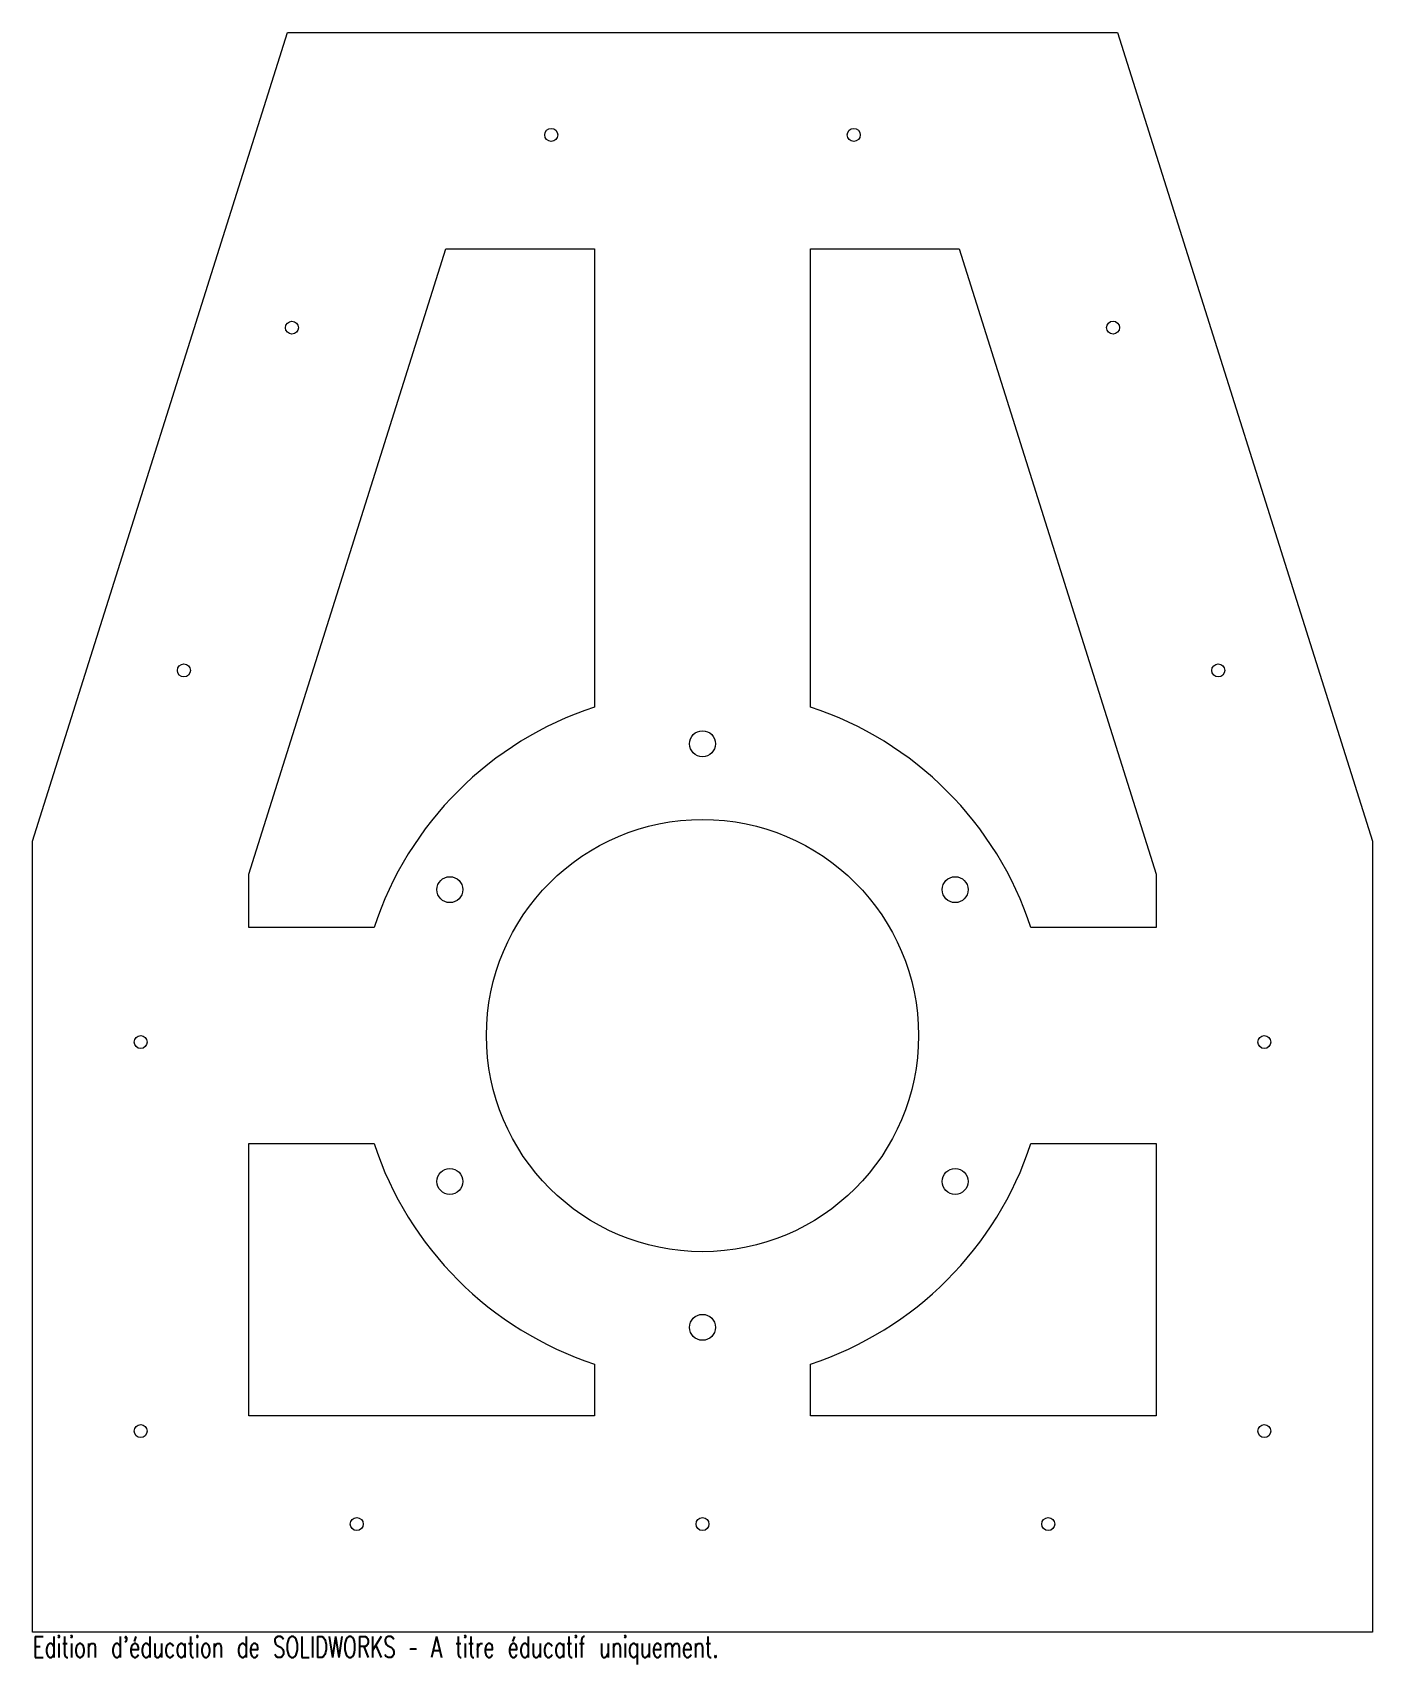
# Model space of a CAD drawing. Header units: millimetres. Extents: x -155 to 155, y 43 to 420.
import ezdxf

# ---------------------------------------------------------------- set-up
doc = ezdxf.new("R2010")
doc.units = ezdxf.units.MM
doc.styles.add('SLDTEXTSTYLE0', font='TXT', dxfattribs={"width": 0.7, "bigfont": 'bigfont'})

msp = doc.modelspace()

# ---------------------------------------------------------------- linework, layer by layer
at = {"color": 7, "linetype": 'Continuous', "lineweight": 15}
for p, q in [((-155, 233), (-96.04, 420)), ((-96.04, 420), (96.04, 420)), ((96.04, 420), (155, 233)), ((-105, 225.3), (-59.38, 370)), ((-59.38, 370), (-25, 370)), ((-25, 370), (-25, 263.99)), ((25, 370), (59.38, 370)), ((25, 263.99), (25, 370)), ((59.38, 370), (105, 225.3)), ((-155, 50), (-155, 233)), ((155, 233), (155, 50)), ((-105, 213), (-105, 225.3)), ((105, 225.3), (105, 213)), ((-75.99, 213), (-105, 213)), ((105, 213), (75.99, 213)), ((-105, 100), (-105, 163)), ((-105, 163), (-75.99, 163)), ((75.99, 163), (105, 163)), ((105, 163), (105, 100)), ((-25, 112.01), (-25, 100)), ((25, 100), (25, 112.01)), ((-25, 100), (-105, 100)), ((105, 100), (25, 100)), ((155, 50), (-155, 50))]:
    msp.add_line(p, q, dxfattribs=at)
for centre, radius in [((-35, 396.35), 1.5), ((35, 396.35), 1.5), ((-95, 351.75), 1.5), ((95, 351.76), 1.5), ((-120, 272.46), 1.5), ((119.34, 272.46), 1.5), ((0, 255.5), 3), ((0, 188), 50), ((-58.46, 221.75), 3), ((58.46, 221.75), 3), ((-130, 186.5), 1.5), ((130, 186.5), 1.5), ((-58.46, 154.25), 3), ((58.46, 154.25), 3), ((0, 120.5), 3), ((-130, 96.5), 1.5), ((130, 96.5), 1.5), ((-80, 75), 1.5), ((0, 75), 1.5), ((80, 75), 1.5)]:
    msp.add_circle(centre, radius, dxfattribs=at)
for start, end in [(108.21, 161.79), (18.21, 71.79), (198.21, 251.79), (288.21, 341.79)]:
    msp.add_arc((0, 188), 80, start, end, dxfattribs=at)

# ---------------------------------------------------------------- texts
at = {"color": 7, "linetype": 'Continuous', "insert": (-155, 48.98), "char_height": 4.8336, "attachment_point": 1, "style": 'SLDTEXTSTYLE0'}
msp.add_mtext("Edition d'éducation de SOLIDWORKS – A titre éducatif uniquement.", dxfattribs=at)

doc.saveas('drawing.dxf')
